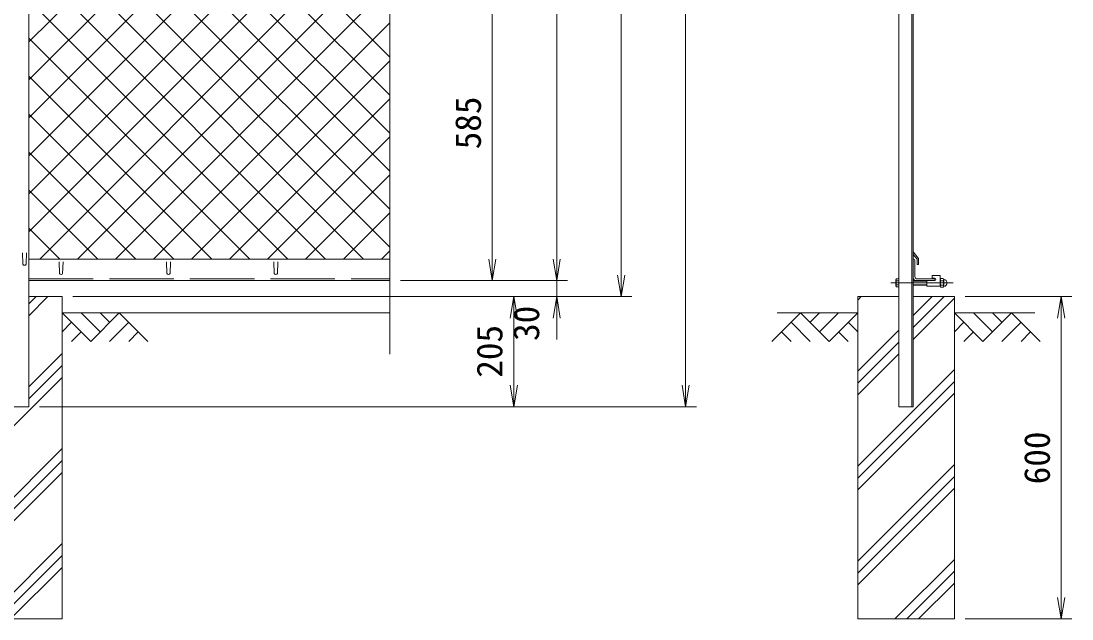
# Model space of a CAD drawing. Units: millimetres, scale not verified. Extents: x -4200 to 4200, y -2970 to 2970.
# Drawn here: x -1566 to 391, y -551 to 562 of the extents above; entities that cross this region are included whole.
import ezdxf
from ezdxf.enums import TextEntityAlignment as Align

# ---------------------------------------------------------------- set-up
doc = ezdxf.new("R2010")
doc.units = ezdxf.units.MM
doc.header["$LTSCALE"] = 20
doc.linetypes.add('DASHED', pattern=[7.5, 6, -1.5])
doc.linetypes.add('USER1', pattern=[50.8, 31.75, -6.35, 6.35, -6.35])
for name, color, linetype, lineweight in [('0-1_D-STR1', 1, 'Continuous', 18), ('0-2_D-BMK', 2, 'USER1', 13), ('0-3_D-STR-DIM', 7, 'Continuous', 9), ('0-4_D-STR3', 3, 'Continuous', 13), ('0-5_D-BGD', 7, 'Continuous', 9), ('0-6_D-STR4', 7, 'Continuous', 9), ('0-7_D-DCR-HCH', 7, 'Continuous', 9), ('0-8_0', 7, 'Continuous', 9), ('0-A_D-STR2', 7, 'Continuous', 9)]:
    doc.layers.add(name, color=color, linetype=linetype, lineweight=lineweight)
doc.styles.add('ＭＳ ゴシック', font='')
doc.styles.get('ＭＳ ゴシック').set_extended_font_data('MS Gothic')

# ---------------------------------------------------------------- blocks, each defined once
blk = doc.blocks.new('_Open')
at = {"layer": '0-8_0'}
blk.add_line((-20, 3.33), (0, 0), dxfattribs=at)
blk.add_lwpolyline([(-20, -3.33), (0, 0), (-20, 0)], dxfattribs=at)

msp = doc.modelspace()

# ---------------------------------------------------------------- linework, layer by layer
at = {"layer": '0-1_D-STR1'}
for p, q in [((-1551.65, -155.76), (-1551.65, 1759.24)), ((68.35, -155.76), (68.35, 1759.24)), ((92.35, -155.76), (92.35, 1759.24)), ((95.35, -155.76), (95.35, 1759.24)), ((-1562.65, 109.58), (-1563.4, 131.08)), ((-1556.65, 109.58), (-1555.9, 131.08)), ((-879.65, 119.24), (-1551.65, 119.24)), ((105.35, 119.97), (95.35, 132.47)), ((95.35, 127.9), (95.35, 132.47)), ((102.35, 118.85), (95.35, 127.9)), ((96.35, 119.24), (95.35, 119.24)), ((95.35, 119.24), (95.35, 84.24)), ((102.35, 108.97), (102.35, 118.85)), ((105.35, 108.97), (105.35, 119.97)), ((-1494.65, 92.37), (-1495.4, 113.87)), ((-1488.65, 92.37), (-1487.9, 113.87)), ((-1294.65, 92.37), (-1295.4, 113.87)), ((-1288.65, 92.37), (-1287.9, 113.87)), ((-1094.65, 92.37), (-1095.4, 113.87)), ((-1088.65, 92.37), (-1087.9, 113.87)), ((98.35, 117.24), (98.35, 86.74)), ((102.35, 108.97), (105.35, 108.97)), ((-1551.65, 79.24), (-879.65, 79.24)), ((100.35, 79.24), (135.35, 79.24)), ((102.85, 82.24), (133.35, 82.24)), ((135.35, 80.24), (135.35, 79.24)), ((-1607.65, -155.76), (-1551.65, -155.76)), ((95.35, -155.76), (68.35, -155.76))]:
    msp.add_line(p, q, dxfattribs=at)
at = {"layer": '0-1_D-STR1', "linetype": 'DASHED'}
msp.add_line((-1551.65, 82.24), (-879.65, 82.24), dxfattribs=at)
at = {"layer": '0-1_D-STR1'}
for centre, radius, start, end in [((96.35, 117.24), 2, 0, 90), ((-1559.65, 110.83), 3.25, 202.61986, 337.38014), ((-1491.65, 93.62), 3.25, 202.61986, 337.38014), ((-1291.65, 93.62), 3.25, 202.61986, 337.38014), ((-1091.65, 93.62), 3.25, 202.61986, 337.38014), ((100.35, 84.24), 5, 180, 270), ((102.85, 86.74), 4.5, 180, 270), ((133.35, 80.24), 2, 0, 90)]:
    msp.add_arc(centre, radius, start, end, dxfattribs=at)
at = {"layer": '0-2_D-BMK'}
msp.add_line((169.58, 74.74), (53.35, 74.74), dxfattribs=at)
at = {"layer": '0-3_D-STR-DIM'}
for p, q in [((-328.61, -115.76), (-328.61, 1719.24)), ((-568.61, 1209.24), (-568.61, 119.24)), ((-448.61, 1209.24), (-448.61, 89.24)), ((-688.61, 119.24), (-688.61, 624.24)), ((-879.65, 588.59), (-879.65, -58.06)), ((-568.61, 119.24), (-568.61, 159.24)), ((-859.65, 79.24), (-548.61, 79.24)), ((-859.65, 79.24), (-548.61, 79.24)), ((-859.65, 79.24), (-668.61, 79.24)), ((-568.61, 79.24), (-568.61, 49.24)), ((-1469.65, 49.24), (-548.61, 49.24)), ((-1469.65, 49.24), (-628.61, 49.24)), ((-1271.88, 49.24), (-428.61, 49.24)), ((191.85, 49.24), (390.86, 49.24)), ((-648.61, 9.24), (-648.61, -115.76)), ((-568.61, 9.24), (-568.61, -30.76)), ((370.86, -510.76), (370.86, 9.24)), ((-1531.65, -155.76), (-628.61, -155.76)), ((-1331.65, -155.76), (-308.61, -155.76)), ((191.85, -550.76), (390.86, -550.76))]:
    msp.add_line(p, q, dxfattribs=at)
at = {"layer": '0-4_D-STR3'}
for p, q in [((63.05, 81.04), (63.74, 82.25)), ((63.05, 68.44), (63.05, 81.04)), ((68.35, 82.25), (63.74, 82.25)), ((68.35, 78.5), (63.74, 78.5)), ((68.35, 67.24), (68.35, 82.25)), ((95.35, 78.74), (120.6, 78.74)), ((120.6, 68.74), (120.6, 79.24)), ((135.35, 79.24), (120.6, 79.24)), ((130.6, 83.74), (130.6, 88.74)), ((145.6, 88.74), (130.6, 88.74)), ((135.35, 83.74), (130.6, 83.74)), ((145.6, 68.74), (145.6, 88.74)), ((145.6, 68.51), (145.6, 80.86)), ((145.6, 68.51), (145.6, 80.86)), ((146.6, 82.84), (151.1, 82.84)), ((151.1, 78.79), (146.6, 78.79)), ((152.1, 68.51), (152.1, 80.86)), ((152.1, 68.51), (152.1, 80.86)), ((63.05, 68.44), (63.74, 67.24)), ((68.35, 70.99), (63.74, 70.99)), ((68.35, 67.24), (63.74, 67.24)), ((95.35, 77.99), (120.6, 77.99)), ((95.35, 71.49), (120.6, 71.49)), ((95.35, 70.74), (120.6, 70.74)), ((145.6, 68.74), (120.6, 68.74)), ((151.1, 70.69), (146.6, 70.69)), ((146.6, 66.64), (151.1, 66.64))]:
    msp.add_line(p, q, dxfattribs=at)
for centre, radius, start, end in [((75.58, 74.74), 12.42, 162.4121, 197.5879), ((66.49, 80.37), 3.32, 145.61585, 214.38415), ((135.35, 81.49), 2.25, 270, 90), ((148.15, 80.82), 2.55, 127.42505, 232.57495), ((154.3, 74.74), 8.7, 152.26063, 207.73937), ((149.55, 80.82), 2.55, 307.42505, 52.57495), ((143.4, 74.74), 8.7, 332.26063, 27.73937), ((152.47, 81.69), 0.5, 196.57981, 262.83194), ((151.6, 74.74), 6.5, 277.16806, 82.83194), ((66.49, 69.11), 3.32, 145.61585, 214.38415), ((148.14, 68.67), 2.54, 127.21089, 232.78911), ((149.56, 68.67), 2.54, 307.21089, 52.78911), ((152.47, 67.8), 0.5, 97.16806, 170.16084)]:
    msp.add_arc(centre, radius, start, end, dxfattribs=at)
at = {"layer": '0-5_D-BGD'}
for p, q in [((-1489.65, 19.24), (-879.65, 19.24)), ((-158.15, 19.24), (-8.15, 19.24)), ((321.85, 19.24), (171.85, 19.24))]:
    msp.add_line(p, q, dxfattribs=at)
at = {"layer": '0-6_D-STR4'}
for p, q in [((-1489.65, 49.24), (-1551.65, 49.24)), ((-1489.65, 49.24), (-1489.65, -550.76)), ((-8.15, 49.24), (-8.15, -550.76)), ((68.35, 49.24), (-8.15, 49.24)), ((171.85, 49.24), (95.35, 49.24)), ((171.85, 49.24), (171.85, -550.76)), ((-1489.65, -550.76), (-1669.65, -550.76)), ((171.85, -550.76), (-8.15, -550.76))]:
    msp.add_line(p, q, dxfattribs=at)
at = {"layer": '0-7_D-DCR-HCH'}
for p, q in [((-1551.65, 13.68), (-1516.09, 49.24)), ((-1551.65, 35.78), (-1538.19, 49.24)), ((-8.15, 42.97), (-1.88, 49.24)), ((95.35, -8.21), (152.8, 49.24)), ((95.35, 13.89), (130.7, 49.24)), ((95.35, -30.31), (171.85, 46.19)), ((-1436.44, -33.97), (-1489.65, 19.24)), ((-1471.92, 1.51), (-1489.65, -16.15)), ((-1418.7, -16.23), (-1454.18, 19.24)), ((-1383.23, 19.24), (-1436.44, -33.97)), ((-1400.87, 1.41), (-1418.7, 19.24)), ((-1365.49, 1.51), (-1401.13, -33.97)), ((-1383.23, 19.24), (-1330.02, -33.97)), ((-114.58, 19.24), (-167.79, -33.97)), ((-132.31, 1.51), (-96.68, -33.97)), ((-114.58, 19.24), (-61.36, -33.97)), ((-96.84, 1.51), (-79.1, 19.24)), ((-79.1, -16.23), (-43.63, 19.24)), ((-61.36, -33.97), (-8.15, 19.24)), ((-25.89, 1.51), (-8.15, -16.15)), ((225.06, -33.97), (171.85, 19.24)), ((189.59, 1.51), (171.85, -16.15)), ((242.8, -16.23), (207.32, 19.24)), ((278.27, 19.24), (225.06, -33.97)), ((260.63, 1.41), (242.8, 19.24)), ((296.01, 1.51), (260.37, -33.97)), ((278.27, 19.24), (331.48, -33.97)), ((-1454.18, -16.23), (-1472, -33.97)), ((-1347.76, -16.23), (-1365.57, -33.97)), ((-150.05, -16.23), (-132.23, -33.97)), ((-43.63, -16.23), (-25.81, -33.97)), ((-8.15, -89.61), (68.35, -13.11)), ((207.32, -16.23), (189.5, -33.97)), ((313.75, -16.23), (295.93, -33.97)), ((-8.15, -111.71), (68.35, -35.21)), ((-1551.65, -118.9), (-1489.65, -56.9)), ((-8.15, -133.81), (68.35, -57.31)), ((-1551.65, -141), (-1489.65, -79)), ((-8.15, -266.39), (171.85, -86.39)), ((-1669.65, -281.1), (-1489.65, -101.1)), ((-8.15, -288.49), (171.85, -108.49)), ((-8.15, -310.58), (171.85, -130.58)), ((-1669.65, -413.68), (-1489.65, -233.68)), ((-1669.65, -435.77), (-1489.65, -255.77)), ((-8.15, -443.17), (171.85, -263.17)), ((-1669.65, -457.87), (-1489.65, -277.87)), ((-8.15, -465.26), (171.85, -285.26)), ((-8.15, -487.36), (171.85, -307.36)), ((-1629.96, -550.76), (-1489.65, -410.45)), ((-1607.86, -550.76), (-1489.65, -432.55)), ((61.03, -550.76), (171.85, -439.94)), ((-1585.76, -550.76), (-1489.65, -454.65)), ((83.13, -550.76), (171.85, -462.04)), ((105.23, -550.76), (171.85, -484.14))]:
    msp.add_line(p, q, dxfattribs=at)
at = {"layer": '0-A_D-STR2'}
for p, q in [((-1551.65, 523.3), (-1417.46, 657.49)), ((-1551.65, 452.59), (-1346.75, 657.49)), ((-1551.65, 381.88), (-1276.04, 657.49)), ((-1551.65, 311.17), (-1205.33, 657.49)), ((-1551.65, 240.46), (-1134.62, 657.49)), ((-1551.65, 169.75), (-1063.91, 657.49)), ((-998.93, 119.24), (-1537.18, 657.49)), ((-1531.45, 119.24), (-993.2, 657.49)), ((-928.21, 119.24), (-1466.46, 657.49)), ((-1460.74, 119.24), (-922.49, 657.49)), ((-879.65, 141.39), (-1395.75, 657.49)), ((-879.65, 212.1), (-1325.04, 657.49)), ((-879.65, 282.81), (-1254.33, 657.49)), ((-879.65, 353.53), (-1183.62, 657.49)), ((-879.65, 424.24), (-1112.91, 657.49)), ((-879.65, 494.95), (-1042.2, 657.49)), ((-1069.64, 119.24), (-1551.65, 601.26)), ((-1390.03, 119.24), (-909.73, 599.54)), ((-1319.32, 119.24), (-879.65, 558.9)), ((-1140.35, 119.24), (-1551.65, 530.55)), ((-1248.61, 119.24), (-879.65, 488.19)), ((-1211.06, 119.24), (-1551.65, 459.84)), ((-1177.89, 119.24), (-879.65, 417.48)), ((-1281.77, 119.24), (-1551.65, 389.13)), ((-1107.18, 119.24), (-879.65, 346.77)), ((-1352.48, 119.24), (-1551.65, 318.42)), ((-1036.47, 119.24), (-879.65, 276.06)), ((-1423.19, 119.24), (-1551.65, 247.71)), ((-965.76, 119.24), (-879.65, 205.35)), ((-1493.9, 119.24), (-1551.65, 177)), ((-895.05, 119.24), (-879.65, 134.64))]:
    msp.add_line(p, q, dxfattribs=at)

# ---------------------------------------------------------------- block references
at = {"layer": '0-3_D-STR-DIM', "xscale": 2, "yscale": 2}
for p, rotation in [((-688.61, 79.24), 270), ((-568.61, 79.24), 270), ((-568.61, 79.24), 270), ((-448.61, 49.24), 270), ((-648.61, 49.24), 90), ((-568.61, 49.24), 90), ((370.86, 49.24), 90), ((-648.61, -155.76), 270), ((-328.61, -155.76), 270), ((370.86, -550.76), 270)]:
    msp.add_blockref('_Open', p, dxfattribs=dict(at, rotation=rotation))

# ---------------------------------------------------------------- texts
at = {"layer": '0-3_D-STR-DIM', "style": 'ＭＳ ゴシック'}
for s, p in [('585', (-695.35, 323.52)), ('30', (-586.87, -33.18)), ('205', (-655.35, -101.61)), ('600', (364.11, -300.01))]:
    msp.add_text(s, height=48.09, rotation=90, dxfattribs=at).set_placement(p, align=Align.BOTTOM_LEFT)

doc.saveas('drawing.dxf')
